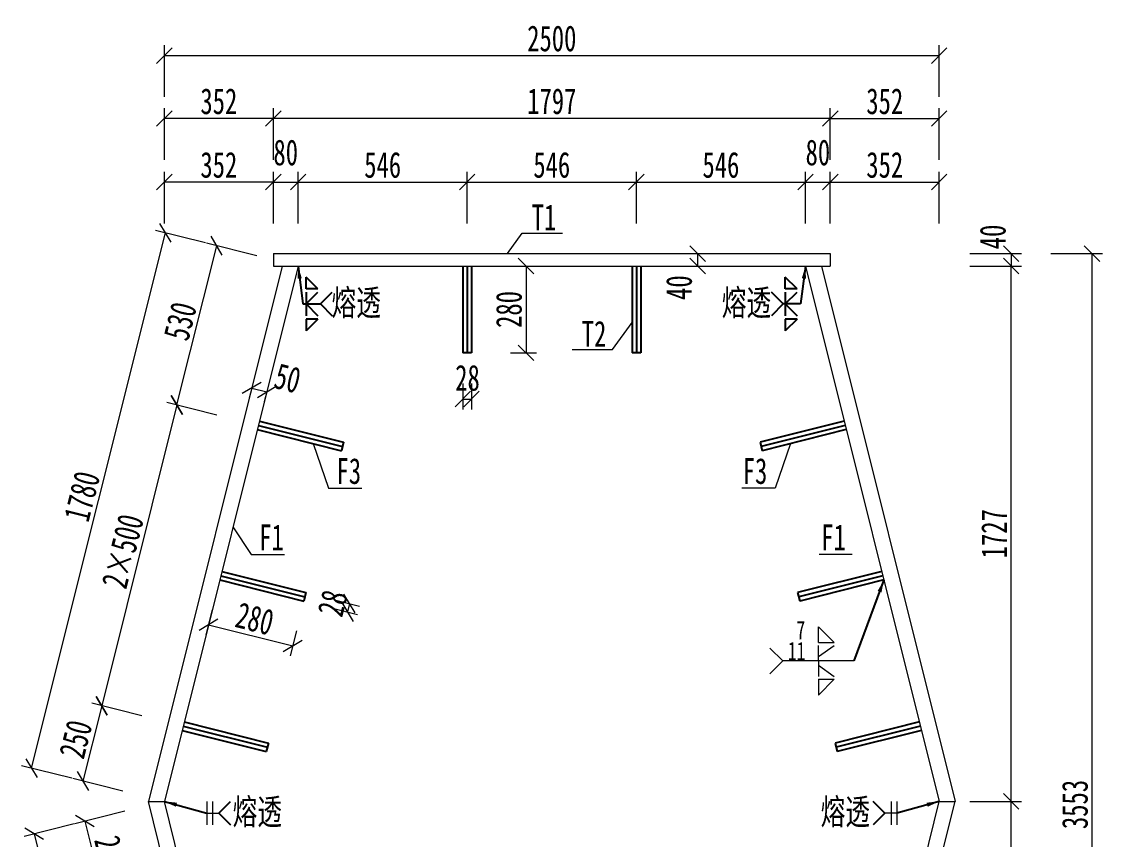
# Model space of a CAD drawing. Header units: millimetres. Extents: x -450182 to -147179, y 306993 to 695793.
# Drawn here: x -421646 to -418160, y 361360 to 363997 of the extents above; entities that cross this region are included whole.
import ezdxf

# ---------------------------------------------------------------- set-up
doc = ezdxf.new("R2010")
doc.units = ezdxf.units.MM
doc.header["$PDMODE"] = 34
doc.linetypes.add('CENTER2', pattern=[28.575, 19.05, -3.175, 3.175, -3.175])
doc.layers.get('Defpoints').update_dxf_attribs({"color": 8})
for name, color, linetype, lineweight in [('标注', 4, 'Continuous', 13), ('横隔板', 6, 'CENTER2', 18), ('细实线', 4, 'Continuous', 15), ('钢板粗线', 1, 'Continuous', 25)]:
    doc.layers.add(name, color=color, linetype=linetype, lineweight=lineweight)
doc.layers.add('焊缝', color=7, linetype='Continuous')
doc.styles.add('111', font='仿宋_GB2312.ttf', dxfattribs={"width": 0.7})
doc.styles.get("Standard").update_dxf_attribs({"font": '仿宋_GB2312.ttf'})
doc.dimstyles.new('200', dxfattribs={"dimscale": 0, "dimtxt": 2.5, "dimasz": 1.5, "dimexe": 1, "dimexo": 1, "dimgap": 0.4, "dimtad": 1, "dimdec": 0, "dimdsep": 46, "dimtxsty": '111', "dimblk": 'OBLIQUE', "dimcen": 0, "dimclrd": 256, "dimclre": 256, "dimclrt": 256, "dimadec": 1, "dimazin": 2, "dimtfac": 1, "dimtdec": 0, "dimtmove": 2, "dimatfit": 3, "dimfxl": 4, "dimfxlon": 1, "dimtolj": 1, "dimlwd": -1, "dimlwe": -1, "dimarcsym": 0})
doc.dimstyles.new('MSteel_1.0_1.0', dxfattribs={"dimtxt": 3, "dimasz": 1.2, "dimexe": 1, "dimexo": 1, "dimgap": 1, "dimtad": 3, "dimtoh": 1, "dimdec": 0, "dimzin": 0, "dimdsep": 46, "dimtxsty": 'Standard', "dimblk": 'ARCHTICK', "dimcen": 0.09, "dimclrd": 3, "dimclre": 3, "dimadec": 0, "dimazin": 0, "dimtfac": 1, "dimtdec": 4, "dimtofl": 0, "dimtmove": 0, "dimatfit": 3, "dimfxl": 1, "dimtolj": 1, "dimtzin": 0, "dimarcsym": 0})

# ---------------------------------------------------------------- blocks, each defined once
blk = doc.blocks.new('_Oblique')
at = {"color": 0, "linetype": 'ByBlock', "lineweight": -2}
blk.add_line((-0.5, -0.5), (0.5, 0.5), dxfattribs=at)
blk = doc.blocks.new('*D671')
at = {"layer": 'Defpoints', "color": 0, "transparency": 16777216}
for p in [(-419466.2, 363249.1), (-419466.2, 363209.1), (-419465.4, 363209.1)]:
    blk.add_point(p, dxfattribs=at)
at = {"layer": '细实线', "transparency": 16777216}
for p, q in [((-419465.4, 363249.1), (-419432.1, 363249.1)), ((-419465.4, 363249.1), (-419465.4, 363209.1)), ((-419465.4, 363209.1), (-419432.1, 363209.1))]:
    blk.add_line(p, q, dxfattribs=at)
at = {"layer": '细实线', "transparency": 16777216, "xscale": 50, "yscale": 50, "zscale": 50}
for p, rotation in [((-419465.4, 363249.1), 90), ((-419465.4, 363209.1), 270)]:
    blk.add_blockref('_Oblique', p, dxfattribs=dict(at, rotation=rotation))
at = {"layer": '细实线', "transparency": 16777216, "insert": (-419525.1, 363139.6), "char_height": 83.33, "attachment_point": 5, "rotation": 90, "style": '111'}
blk.add_mtext('\\A1;40', dxfattribs=at)
blk = doc.blocks.new('*D923')
at = {"layer": 'Defpoints', "color": 0, "transparency": 16777216}
for p in [(-421185.9, 363480), (-420834.3, 363209.1), (-421185.9, 361482.6)]:
    blk.add_point(p, dxfattribs=at)
at = {"layer": '细实线', "transparency": 16777216}
for p, q in [((-421185.9, 363346.6), (-421185.9, 363513.3)), ((-420834.3, 363346.6), (-420834.3, 363513.3)), ((-420834.3, 363480), (-421185.9, 363480))]:
    blk.add_line(p, q, dxfattribs=at)
at = {"layer": '细实线', "transparency": 16777216, "xscale": 50.00000000000004, "yscale": 50.00000000000004, "zscale": 50.00000000000004, "rotation": 180}
blk.add_blockref('_Oblique', (-421185.9, 363480), dxfattribs=at)
at = {"layer": '细实线', "transparency": 16777216, "xscale": 50.00000000000004, "yscale": 50.00000000000004, "zscale": 50.00000000000004}
blk.add_blockref('_Oblique', (-420834.3, 363480), dxfattribs=at)
at = {"layer": '细实线', "transparency": 16777216, "insert": (-421010.1, 363535), "char_height": 83.33, "attachment_point": 5, "style": '111'}
blk.add_mtext('\\A1;352', dxfattribs=at)
blk = doc.blocks.new('*D673')
at = {"layer": 'Defpoints', "color": 0, "transparency": 16777216}
for p in [(-420754.3, 363480), (-420834.3, 363209.1), (-420754.3, 363209.1)]:
    blk.add_point(p, dxfattribs=at)
at = {"layer": '细实线', "transparency": 16777216}
for p, q in [((-420834.3, 363346.6), (-420834.3, 363513.3)), ((-420754.3, 363346.6), (-420754.3, 363513.3)), ((-420834.3, 363480), (-420754.3, 363480))]:
    blk.add_line(p, q, dxfattribs=at)
at = {"layer": '细实线', "transparency": 16777216, "xscale": 50.00000000000004, "yscale": 50.00000000000004, "zscale": 50.00000000000004, "rotation": 180}
blk.add_blockref('_Oblique', (-420834.3, 363480), dxfattribs=at)
at = {"layer": '细实线', "transparency": 16777216, "xscale": 50.00000000000004, "yscale": 50.00000000000004, "zscale": 50.00000000000004}
blk.add_blockref('_Oblique', (-420754.3, 363480), dxfattribs=at)
at = {"layer": '细实线', "transparency": 16777216, "insert": (-420794.3, 363575), "char_height": 83.33, "attachment_point": 5, "style": '111'}
blk.add_mtext('\\A1;80', dxfattribs=at)
blk = doc.blocks.new('*D674')
at = {"layer": 'Defpoints', "color": 0, "transparency": 16777216}
for p in [(-420208.7, 363480), (-420754.3, 363209.1), (-420208.7, 363209.1)]:
    blk.add_point(p, dxfattribs=at)
at = {"layer": '细实线', "transparency": 16777216}
for p, q in [((-420754.3, 363346.6), (-420754.3, 363513.3)), ((-420208.7, 363346.6), (-420208.7, 363513.3)), ((-420754.3, 363480), (-420208.7, 363480))]:
    blk.add_line(p, q, dxfattribs=at)
at = {"layer": '细实线', "transparency": 16777216, "xscale": 50.00000000000004, "yscale": 50.00000000000004, "zscale": 50.00000000000004, "rotation": 180}
blk.add_blockref('_Oblique', (-420754.3, 363480), dxfattribs=at)
at = {"layer": '细实线', "transparency": 16777216, "xscale": 50.00000000000004, "yscale": 50.00000000000004, "zscale": 50.00000000000004}
blk.add_blockref('_Oblique', (-420208.7, 363480), dxfattribs=at)
at = {"layer": '细实线', "transparency": 16777216, "insert": (-420481.5, 363535), "char_height": 83.33, "attachment_point": 5, "style": '111'}
blk.add_mtext('\\A1;546', dxfattribs=at)
blk = doc.blocks.new('*D675')
at = {"layer": 'Defpoints', "color": 0, "transparency": 16777216}
for p in [(-419117.5, 363480), (-419663.1, 363209.1), (-419117.5, 363209.1)]:
    blk.add_point(p, dxfattribs=at)
at = {"layer": '细实线', "transparency": 16777216}
for p, q in [((-419663.1, 363346.6), (-419663.1, 363513.3)), ((-419117.5, 363346.6), (-419117.5, 363513.3)), ((-419663.1, 363480), (-419117.5, 363480))]:
    blk.add_line(p, q, dxfattribs=at)
at = {"layer": '细实线', "transparency": 16777216, "xscale": 50.00000000000004, "yscale": 50.00000000000004, "zscale": 50.00000000000004, "rotation": 180}
blk.add_blockref('_Oblique', (-419663.1, 363480), dxfattribs=at)
at = {"layer": '细实线', "transparency": 16777216, "xscale": 50.00000000000004, "yscale": 50.00000000000004, "zscale": 50.00000000000004}
blk.add_blockref('_Oblique', (-419117.5, 363480), dxfattribs=at)
at = {"layer": '细实线', "transparency": 16777216, "insert": (-419390.3, 363535), "char_height": 83.33, "attachment_point": 5, "style": '111'}
blk.add_mtext('\\A1;546', dxfattribs=at)
blk = doc.blocks.new('*D924')
at = {"layer": 'Defpoints', "color": 0, "transparency": 16777216}
for p in [(-419037.5, 363480), (-419117.5, 363209.1), (-419037.5, 363209.1)]:
    blk.add_point(p, dxfattribs=at)
at = {"layer": '细实线', "transparency": 16777216}
for p, q in [((-419117.5, 363346.6), (-419117.5, 363513.3)), ((-419037.5, 363346.6), (-419037.5, 363513.3)), ((-419117.5, 363480), (-419037.5, 363480))]:
    blk.add_line(p, q, dxfattribs=at)
at = {"layer": '细实线', "transparency": 16777216, "xscale": 50.00000000000004, "yscale": 50.00000000000004, "zscale": 50.00000000000004, "rotation": 180}
blk.add_blockref('_Oblique', (-419117.5, 363480), dxfattribs=at)
at = {"layer": '细实线', "transparency": 16777216, "xscale": 50.00000000000004, "yscale": 50.00000000000004, "zscale": 50.00000000000004}
blk.add_blockref('_Oblique', (-419037.5, 363480), dxfattribs=at)
at = {"layer": '细实线', "transparency": 16777216, "insert": (-419077.5, 363575), "char_height": 83.33, "attachment_point": 5, "style": '111'}
blk.add_mtext('\\A1;80', dxfattribs=at)
blk = doc.blocks.new('*D925')
at = {"layer": 'Defpoints', "color": 0, "transparency": 16777216}
for p in [(-420834.3, 363685.2), (-420834.3, 363249.1), (-419037.5, 363249.1)]:
    blk.add_point(p, dxfattribs=at)
at = {"layer": '细实线', "transparency": 16777216}
for p, q in [((-420834.3, 363551.9), (-420834.3, 363718.6)), ((-419037.5, 363551.9), (-419037.5, 363718.6)), ((-419037.5, 363685.2), (-420834.3, 363685.2))]:
    blk.add_line(p, q, dxfattribs=at)
at = {"layer": '细实线', "transparency": 16777216, "xscale": 50.00000000000004, "yscale": 50.00000000000004, "zscale": 50.00000000000004, "rotation": 180}
blk.add_blockref('_Oblique', (-420834.3, 363685.2), dxfattribs=at)
at = {"layer": '细实线', "transparency": 16777216, "xscale": 50.00000000000004, "yscale": 50.00000000000004, "zscale": 50.00000000000004}
blk.add_blockref('_Oblique', (-419037.5, 363685.2), dxfattribs=at)
at = {"layer": '细实线', "transparency": 16777216, "insert": (-419935.9, 363740.2), "char_height": 83.33, "attachment_point": 5, "style": '111'}
blk.add_mtext('\\A1;1797', dxfattribs=at)
blk = doc.blocks.new('*D676')
at = {"layer": 'Defpoints', "color": 0, "transparency": 16777216}
for p in [(-421185.9, 363685.2), (-420834.3, 363414.3), (-421185.9, 361687.8)]:
    blk.add_point(p, dxfattribs=at)
at = {"layer": '细实线', "transparency": 16777216}
for p, q in [((-421185.9, 363551.9), (-421185.9, 363718.6)), ((-420834.3, 363551.9), (-420834.3, 363718.6)), ((-420834.3, 363685.2), (-421185.9, 363685.2))]:
    blk.add_line(p, q, dxfattribs=at)
at = {"layer": '细实线', "transparency": 16777216, "xscale": 50.00000000000004, "yscale": 50.00000000000004, "zscale": 50.00000000000004, "rotation": 180}
blk.add_blockref('_Oblique', (-421185.9, 363685.2), dxfattribs=at)
at = {"layer": '细实线', "transparency": 16777216, "xscale": 50.00000000000004, "yscale": 50.00000000000004, "zscale": 50.00000000000004}
blk.add_blockref('_Oblique', (-420834.3, 363685.2), dxfattribs=at)
at = {"layer": '细实线', "transparency": 16777216, "insert": (-421010.1, 363740.2), "char_height": 83.33, "attachment_point": 5, "style": '111'}
blk.add_mtext('\\A1;352', dxfattribs=at)
blk = doc.blocks.new('*D677')
at = {"layer": 'Defpoints', "color": 0, "transparency": 16777216}
for p in [(-418685.9, 363685.2), (-419037.5, 363414.3), (-418685.9, 361687.8)]:
    blk.add_point(p, dxfattribs=at)
at = {"layer": '细实线', "transparency": 16777216}
for p, q in [((-419037.5, 363551.9), (-419037.5, 363718.6)), ((-418685.9, 363551.9), (-418685.9, 363718.6)), ((-419037.5, 363685.2), (-418685.9, 363685.2))]:
    blk.add_line(p, q, dxfattribs=at)
at = {"layer": '细实线', "transparency": 16777216, "xscale": 50.00000000000004, "yscale": 50.00000000000004, "zscale": 50.00000000000004, "rotation": 180}
blk.add_blockref('_Oblique', (-419037.5, 363685.2), dxfattribs=at)
at = {"layer": '细实线', "transparency": 16777216, "xscale": 50.00000000000004, "yscale": 50.00000000000004, "zscale": 50.00000000000004}
blk.add_blockref('_Oblique', (-418685.9, 363685.2), dxfattribs=at)
at = {"layer": '细实线', "transparency": 16777216, "insert": (-418861.7, 363740.2), "char_height": 83.33, "attachment_point": 5, "style": '111'}
blk.add_mtext('\\A1;352', dxfattribs=at)
blk = doc.blocks.new('*D678')
at = {"layer": 'Defpoints', "color": 0, "transparency": 16777216}
for p in [(-418685.9, 361482.6), (-418454, 361482.6), (-419117.5, 359756.1)]:
    blk.add_point(p, dxfattribs=at)
at = {"layer": '细实线', "transparency": 16777216}
for p, q in [((-418587.3, 361482.6), (-418420.6, 361482.6)), ((-418454, 359756.1), (-418454, 361482.6)), ((-418587.3, 359756.1), (-418420.6, 359756.1))]:
    blk.add_line(p, q, dxfattribs=at)
at = {"layer": '细实线', "transparency": 16777216, "xscale": 50.00000000000004, "yscale": 50.00000000000004, "zscale": 50.00000000000004}
for p, rotation in [((-418454, 361482.6), 90), ((-418454, 359756.1), 270)]:
    blk.add_blockref('_Oblique', p, dxfattribs=dict(at, rotation=rotation))
at = {"layer": '细实线', "transparency": 16777216, "insert": (-418509, 360619.3), "char_height": 83.33, "attachment_point": 5, "rotation": 90, "style": '111'}
blk.add_mtext('\\A1;1727', dxfattribs=at)
blk = doc.blocks.new('*D679')
at = {"layer": 'Defpoints', "color": 0, "transparency": 16777216}
for p in [(-419117.5, 363209.1), (-418454, 363209.1), (-418685.9, 361482.6)]:
    blk.add_point(p, dxfattribs=at)
at = {"layer": '细实线', "transparency": 16777216}
for p, q in [((-418587.3, 363209.1), (-418420.6, 363209.1)), ((-418454, 361482.6), (-418454, 363209.1)), ((-418587.3, 361482.6), (-418420.6, 361482.6))]:
    blk.add_line(p, q, dxfattribs=at)
at = {"layer": '细实线', "transparency": 16777216, "xscale": 50.00000000000004, "yscale": 50.00000000000004, "zscale": 50.00000000000004}
for p, rotation in [((-418454, 363209.1), 90), ((-418454, 361482.6), 270)]:
    blk.add_blockref('_Oblique', p, dxfattribs=dict(at, rotation=rotation))
at = {"layer": '细实线', "transparency": 16777216, "insert": (-418509, 362345.8), "char_height": 83.33, "attachment_point": 5, "rotation": 90, "style": '111'}
blk.add_mtext('\\A1;1727', dxfattribs=at)
blk = doc.blocks.new('*D680')
at = {"layer": 'Defpoints', "color": 0, "transparency": 16777216}
for p in [(-419037.5, 363249.1), (-419037.5, 363209.1), (-418454, 363209.1)]:
    blk.add_point(p, dxfattribs=at)
at = {"layer": '细实线', "transparency": 16777216}
for p, q in [((-418587.3, 363249.1), (-418420.6, 363249.1)), ((-418454, 363249.1), (-418454, 363209.1)), ((-418587.3, 363209.1), (-418420.6, 363209.1))]:
    blk.add_line(p, q, dxfattribs=at)
at = {"layer": '细实线', "transparency": 16777216, "xscale": 50.00000000000004, "yscale": 50.00000000000004, "zscale": 50.00000000000004}
for p, rotation in [((-418454, 363249.1), 90), ((-418454, 363209.1), 270)]:
    blk.add_blockref('_Oblique', p, dxfattribs=dict(at, rotation=rotation))
at = {"layer": '细实线', "transparency": 16777216, "insert": (-418512.9, 363303), "char_height": 83.33, "attachment_point": 5, "rotation": 90, "style": '111'}
blk.add_mtext('\\A1;40', dxfattribs=at)
blk = doc.blocks.new('*D932')
at = {"layer": 'Defpoints', "color": 0, "transparency": 16777216}
for p in [(-419253.4, 363249.1), (-418192.9, 363249.1), (-419162.8, 359696.1)]:
    blk.add_point(p, dxfattribs=at)
at = {"layer": '细实线', "transparency": 16777216}
for p, q in [((-418326.2, 363249.1), (-418159.6, 363249.1)), ((-418192.9, 359696.1), (-418192.9, 363249.1)), ((-418326.2, 359696.1), (-418159.6, 359696.1))]:
    blk.add_line(p, q, dxfattribs=at)
at = {"layer": '细实线', "transparency": 16777216, "xscale": 50.00000000000004, "yscale": 50.00000000000004, "zscale": 50.00000000000004}
for p, rotation in [((-418192.9, 363249.1), 90), ((-418192.9, 359696.1), 270)]:
    blk.add_blockref('_Oblique', p, dxfattribs=dict(at, rotation=rotation))
at = {"layer": '细实线', "transparency": 16777216, "insert": (-418247.9, 361472.6), "char_height": 83.33, "attachment_point": 5, "rotation": 90, "style": '111'}
blk.add_mtext('\\A1;3553', dxfattribs=at)
blk = doc.blocks.new('*D727')
at = {"layer": 'Defpoints', "color": 0, "transparency": 16777216}
for p in [(-418685.9, 363480), (-419037.5, 363209.1), (-418685.9, 361482.6)]:
    blk.add_point(p, dxfattribs=at)
at = {"layer": '细实线', "transparency": 16777216}
for p, q in [((-419037.5, 363346.6), (-419037.5, 363513.3)), ((-418685.9, 363346.6), (-418685.9, 363513.3)), ((-419037.5, 363480), (-418685.9, 363480))]:
    blk.add_line(p, q, dxfattribs=at)
at = {"layer": '细实线', "transparency": 16777216, "xscale": 50.00000000000004, "yscale": 50.00000000000004, "zscale": 50.00000000000004, "rotation": 180}
blk.add_blockref('_Oblique', (-419037.5, 363480), dxfattribs=at)
at = {"layer": '细实线', "transparency": 16777216, "xscale": 50.00000000000004, "yscale": 50.00000000000004, "zscale": 50.00000000000004}
blk.add_blockref('_Oblique', (-418685.9, 363480), dxfattribs=at)
at = {"layer": '细实线', "transparency": 16777216, "insert": (-418861.7, 363535), "char_height": 83.33, "attachment_point": 5, "style": '111'}
blk.add_mtext('\\A1;352', dxfattribs=at)
blk = doc.blocks.new('*D735')
at = {"layer": 'Defpoints', "color": 0, "transparency": 16777216}
for p in [(-420194.7, 363209.1), (-420194.7, 362929.1), (-420019, 362929.1)]:
    blk.add_point(p, dxfattribs=at)
at = {"layer": '细实线', "transparency": 16777216}
for p, q in [((-420069, 363209.1), (-419985.6, 363209.1)), ((-420019, 363209.1), (-420019, 362929.1)), ((-420069, 362929.1), (-419985.6, 362929.1))]:
    blk.add_line(p, q, dxfattribs=at)
at = {"layer": '细实线', "transparency": 16777216, "xscale": 50, "yscale": 50, "zscale": 50}
for p, rotation in [((-420019, 363209.1), 90), ((-420019, 362929.1), 270)]:
    blk.add_blockref('_Oblique', p, dxfattribs=dict(at, rotation=rotation))
at = {"layer": '细实线', "transparency": 16777216, "insert": (-420074, 363069.1), "char_height": 83.33, "attachment_point": 5, "rotation": 90, "style": '111'}
blk.add_mtext('\\A1;280', dxfattribs=at)
blk = doc.blocks.new('*D736')
at = {"layer": 'Defpoints', "color": 0, "transparency": 16777216}
for p in [(-420222.7, 362929.1), (-420194.7, 362929.1), (-420194.7, 362780.3)]:
    blk.add_point(p, dxfattribs=at)
at = {"layer": '细实线', "transparency": 16777216}
for p, q in [((-420222.7, 362830.3), (-420222.7, 362746.9)), ((-420194.7, 362830.3), (-420194.7, 362746.9)), ((-420222.7, 362780.3), (-420194.7, 362780.3))]:
    blk.add_line(p, q, dxfattribs=at)
at = {"layer": '细实线', "transparency": 16777216, "xscale": 50, "yscale": 50, "zscale": 50, "rotation": 180}
blk.add_blockref('_Oblique', (-420222.7, 362780.3), dxfattribs=at)
at = {"layer": '细实线', "transparency": 16777216, "xscale": 50, "yscale": 50, "zscale": 50}
blk.add_blockref('_Oblique', (-420194.7, 362780.3), dxfattribs=at)
at = {"layer": '细实线', "transparency": 16777216, "insert": (-420207.9, 362848.2), "char_height": 83.33, "attachment_point": 5, "style": '111'}
blk.add_mtext('\\A1;28', dxfattribs=at)
blk = doc.blocks.new('28-280加劲 无过焊孔')
at = {"layer": 'Defpoints'}
blk.add_line((0, 0), (0, -280), dxfattribs=at)
at = {"layer": '钢板粗线'}
for p, q in [((-14, 0), (-14, -280)), ((14, 0), (14, -280)), ((14, -280), (-14, -280))]:
    blk.add_line(p, q, dxfattribs=at)
blk = doc.blocks.new('*D753')
at = {"layer": 'Defpoints', "color": 0, "transparency": 16777216}
for p in [(-420899.4, 362834.6), (-420850.9, 362822.5), (-420855.6, 362803.7)]:
    blk.add_point(p, dxfattribs=at)
at = {"layer": '细实线', "transparency": 16777216}
for p, q in [((-420904.1, 362815.8), (-420912.2, 362783.5)), ((-420904.1, 362815.8), (-420855.6, 362803.7)), ((-420855.6, 362803.7), (-420863.7, 362771.3))]:
    blk.add_line(p, q, dxfattribs=at)
at = {"layer": '细实线', "transparency": 16777216, "xscale": 50, "yscale": 50, "zscale": 50}
for p, rotation in [((-420904.1, 362815.8), 165.9637565320897), ((-420855.6, 362803.7), 345.9637565320897)]:
    blk.add_blockref('_Oblique', p, dxfattribs=dict(at, rotation=rotation))
at = {"layer": '细实线', "transparency": 16777216, "insert": (-420788.1, 362847.3), "char_height": 83.33, "attachment_point": 5, "rotation": 345.9638, "style": '111'}
blk.add_mtext('\\A1;50', dxfattribs=at)
blk = doc.blocks.new('*D755')
at = {"layer": 'Defpoints', "color": 0, "transparency": 16777216}
for p in [(-421007.4, 362196.6), (-420735.8, 362128.7), (-420771.9, 361984.3)]:
    blk.add_point(p, dxfattribs=at)
at = {"layer": '细实线', "transparency": 16777216}
for p, q in [((-421031.4, 362100.7), (-421051.6, 362019.8)), ((-421043.5, 362052.2), (-420771.9, 361984.3)), ((-420759.7, 362032.8), (-420780, 361951.9))]:
    blk.add_line(p, q, dxfattribs=at)
at = {"layer": '细实线', "transparency": 16777216, "xscale": 50, "yscale": 50, "zscale": 50}
for p, rotation in [((-421043.5, 362052.2), 165.9637565322815), ((-420771.9, 361984.3), 345.9637565322815)]:
    blk.add_blockref('_Oblique', p, dxfattribs=dict(at, rotation=rotation))
at = {"layer": '细实线', "transparency": 16777216, "insert": (-420894.3, 362071.6), "char_height": 83.33, "attachment_point": 5, "rotation": 345.9638, "style": '111'}
blk.add_mtext('\\A1;280', dxfattribs=at)
blk = doc.blocks.new('*D756')
at = {"layer": 'Defpoints', "color": 0, "transparency": 16777216}
for p in [(-420729, 362155.8), (-420735.8, 362128.7), (-420595.1, 362093.5)]:
    blk.add_point(p, dxfattribs=at)
at = {"layer": '细实线', "transparency": 16777216}
for p, q in [((-420636.9, 362132.8), (-420556, 362112.6)), ((-420588.3, 362120.7), (-420595.1, 362093.5)), ((-420643.6, 362105.7), (-420562.8, 362085.4))]:
    blk.add_line(p, q, dxfattribs=at)
at = {"layer": '细实线', "transparency": 16777216, "xscale": 50, "yscale": 50, "zscale": 50}
for p, rotation in [((-420588.3, 362120.7), 75.96375653210245), ((-420595.1, 362093.5), 255.9637565321024)]:
    blk.add_blockref('_Oblique', p, dxfattribs=dict(at, rotation=rotation))
at = {"layer": '细实线', "transparency": 16777216, "insert": (-420642.9, 362121.6), "char_height": 83.33, "attachment_point": 5, "rotation": 75.9638, "style": '111'}
blk.add_mtext('\\A1;28', dxfattribs=at)
blk = doc.blocks.new('*D801')
at = {"layer": 'Defpoints', "color": 0, "transparency": 16777216}
for p in [(-420882.7, 362695.2), (-421388.1, 361790.8), (-421125.3, 361725.1)]:
    blk.add_point(p, dxfattribs=at)
at = {"layer": '标注', "transparency": 16777216}
for p, q in [((-421145.6, 362761), (-421388.1, 361790.8)), ((-421016.2, 362728.6), (-421177.9, 362769)), ((-421258.8, 361758.5), (-421420.4, 361798.9))]:
    blk.add_line(p, q, dxfattribs=at)
at = {"layer": '标注', "transparency": 16777216, "xscale": 50, "yscale": 50, "zscale": 50}
for p, rotation in [((-421145.6, 362761), 75.96375653227655), ((-421388.1, 361790.8), 255.9637565322766)]:
    blk.add_blockref('_Oblique', p, dxfattribs=dict(at, rotation=rotation))
at = {"layer": '标注', "transparency": 16777216, "insert": (-421320.2, 362289.2), "char_height": 83.33, "attachment_point": 5, "rotation": 75.9638, "style": '111'}
blk.add_mtext('\\A1;2×500', dxfattribs=at)
blk = doc.blocks.new('*D802')
at = {"layer": 'Defpoints', "color": 0, "transparency": 16777216}
for p in [(-421125.3, 361725.1), (-421448.7, 361548.3), (-421185.9, 361482.6)]:
    blk.add_point(p, dxfattribs=at)
at = {"layer": '标注', "transparency": 16777216}
for p, q in [((-421258.8, 361758.5), (-421420.4, 361798.9)), ((-421388.1, 361790.8), (-421448.7, 361548.3)), ((-421319.4, 361515.9), (-421481.1, 361556.4))]:
    blk.add_line(p, q, dxfattribs=at)
at = {"layer": '标注', "transparency": 16777216, "xscale": 50, "yscale": 50, "zscale": 50}
for p, rotation in [((-421388.1, 361790.8), 75.96375653126464), ((-421448.7, 361548.3), 255.9637565312646)]:
    blk.add_blockref('_Oblique', p, dxfattribs=dict(at, rotation=rotation))
at = {"layer": '标注', "transparency": 16777216, "insert": (-421471.8, 361682.9), "char_height": 83.33, "attachment_point": 5, "rotation": 75.9638, "style": '111'}
blk.add_mtext('\\A1;250', dxfattribs=at)
blk = doc.blocks.new('*D803')
at = {"layer": 'Defpoints', "color": 0, "transparency": 16777216}
for p in [(-421185.9, 361482.6), (-421125.3, 361240), (-421381.7, 361175.9)]:
    blk.add_point(p, dxfattribs=at)
at = {"layer": '标注', "transparency": 16777216}
for p, q in [((-421313, 361450.8), (-421474.7, 361410.4)), ((-421442.4, 361418.5), (-421381.7, 361175.9)), ((-421252.4, 361208.3), (-421414.1, 361167.8))]:
    blk.add_line(p, q, dxfattribs=at)
at = {"layer": '标注', "transparency": 16777216, "xscale": 50, "yscale": 50, "zscale": 50}
for p, rotation in [((-421442.4, 361418.5), 104.0362434683212), ((-421381.7, 361175.9), 284.0362434683212)]:
    blk.add_blockref('_Oblique', p, dxfattribs=dict(at, rotation=rotation))
at = {"layer": '标注', "transparency": 16777216, "insert": (-421358.7, 361310.5), "char_height": 83.33, "attachment_point": 5, "rotation": 284.0362, "style": '111'}
blk.add_mtext('\\A1;250', dxfattribs=at)
blk = doc.blocks.new('*D1018')
at = {"layer": 'Defpoints', "color": 0, "transparency": 16777216}
for p in [(-421182.5, 363316.1), (-420754.3, 363209.1), (-421185.9, 361482.6)]:
    blk.add_point(p, dxfattribs=at)
at = {"layer": '标注', "transparency": 16777216}
for p, q in [((-421614.1, 361589.6), (-421182.5, 363316.1)), ((-421053.1, 363283.8), (-421214.8, 363324.2)), ((-421484.7, 361557.3), (-421646.4, 361597.7))]:
    blk.add_line(p, q, dxfattribs=at)
at = {"layer": '标注', "transparency": 16777216, "xscale": 49.99999999999987, "yscale": 49.99999999999987, "zscale": 49.99999999999987}
for p, rotation in [((-421182.5, 363316.1), 75.96375653207534), ((-421614.1, 361589.6), 255.9637565320753)]:
    blk.add_blockref('_Oblique', p, dxfattribs=dict(at, rotation=rotation))
at = {"layer": '标注', "transparency": 16777216, "insert": (-421451.6, 362466.2), "char_height": 83.33, "attachment_point": 5, "rotation": 75.9638, "style": '111'}
blk.add_mtext('\\A1;1780', dxfattribs=at)
blk = doc.blocks.new('*D1019')
at = {"layer": 'Defpoints', "color": 0, "transparency": 16777216}
for p in [(-421185.9, 361482.6), (-420754.3, 359756.1), (-421174.4, 359651)]:
    blk.add_point(p, dxfattribs=at)
at = {"layer": '标注', "transparency": 16777216}
for p, q in [((-421476.7, 361409.9), (-421638.4, 361369.4)), ((-421606.1, 361377.5), (-421174.4, 359651)), ((-421045.1, 359683.4), (-421206.8, 359642.9))]:
    blk.add_line(p, q, dxfattribs=at)
at = {"layer": '标注', "transparency": 16777216, "xscale": 49.99999999999987, "yscale": 49.99999999999987, "zscale": 49.99999999999987}
for p, rotation in [((-421606.1, 361377.5), 104.0362434679265), ((-421174.4, 359651), 284.0362434679265)]:
    blk.add_blockref('_Oblique', p, dxfattribs=dict(at, rotation=rotation))
at = {"layer": '标注', "transparency": 16777216, "insert": (-421336.9, 360527.6), "char_height": 83.33, "attachment_point": 5, "rotation": 284.0362, "style": '111'}
blk.add_mtext('\\A1;1780', dxfattribs=at)
blk = doc.blocks.new('*D1020')
at = {"layer": 'Defpoints', "color": 0, "transparency": 16777216}
for p in [(-421017.1, 363274.8), (-420754.3, 363209.1), (-420882.7, 362695.2)]:
    blk.add_point(p, dxfattribs=at)
at = {"layer": '标注', "transparency": 16777216}
for p, q in [((-421145.6, 362761), (-421017.1, 363274.8)), ((-420887.8, 363242.4), (-421049.5, 363282.9)), ((-421016.2, 362728.6), (-421177.9, 362769))]:
    blk.add_line(p, q, dxfattribs=at)
at = {"layer": '标注', "transparency": 16777216, "xscale": 49.99999999999987, "yscale": 49.99999999999987, "zscale": 49.99999999999987}
for p, rotation in [((-421017.1, 363274.8), 75.96375653220333), ((-421145.6, 362761), 255.9637565322033)]:
    blk.add_blockref('_Oblique', p, dxfattribs=dict(at, rotation=rotation))
at = {"layer": '标注', "transparency": 16777216, "insert": (-421134.7, 363031.2), "char_height": 83.33, "attachment_point": 5, "rotation": 75.9638, "style": '111'}
blk.add_mtext('\\A1;530', dxfattribs=at)
blk = doc.blocks.new('*D823')
at = {"layer": 'Defpoints', "color": 0, "transparency": 16777216}
for p in [(-418685.9, 363887.8), (-421185.9, 361482.6), (-418685.9, 361482.6)]:
    blk.add_point(p, dxfattribs=at)
at = {"layer": '标注', "transparency": 16777216}
for p, q in [((-421185.9, 363754.4), (-421185.9, 363921.1)), ((-421185.9, 363887.8), (-418685.9, 363887.8)), ((-418685.9, 363754.4), (-418685.9, 363921.1))]:
    blk.add_line(p, q, dxfattribs=at)
at = {"layer": '标注', "transparency": 16777216, "xscale": 49.99999999999987, "yscale": 49.99999999999987, "zscale": 49.99999999999987, "rotation": 180}
blk.add_blockref('_Oblique', (-421185.9, 363887.8), dxfattribs=at)
at = {"layer": '标注', "transparency": 16777216, "xscale": 49.99999999999987, "yscale": 49.99999999999987, "zscale": 49.99999999999987}
blk.add_blockref('_Oblique', (-418685.9, 363887.8), dxfattribs=at)
at = {"layer": '标注', "transparency": 16777216, "insert": (-419935.9, 363942.8), "char_height": 83.33, "attachment_point": 5, "style": '111'}
blk.add_mtext('\\A1;2500', dxfattribs=at)
blk = doc.blocks.new('_ArchTick')
at = {"color": 0, "linetype": 'ByBlock', "const_width": 0.15}
blk.add_lwpolyline([(-0.5, -0.5), (0.5, 0.5)], dxfattribs=at)
blk = doc.blocks.new('*D889')
at = {"layer": 'Defpoints', "color": 0, "transparency": 16777216}
for p in [(-419663.1, 363480), (-420208.7, 363209.1), (-419663.1, 363209.1)]:
    blk.add_point(p, dxfattribs=at)
at = {"layer": '细实线', "transparency": 16777216}
for p, q in [((-420208.7, 363346.6), (-420208.7, 363513.3)), ((-419663.1, 363346.6), (-419663.1, 363513.3)), ((-420208.7, 363480), (-419663.1, 363480))]:
    blk.add_line(p, q, dxfattribs=at)
at = {"layer": '细实线', "transparency": 16777216, "xscale": 50.00000000000004, "yscale": 50.00000000000004, "zscale": 50.00000000000004, "rotation": 180}
blk.add_blockref('_Oblique', (-420208.7, 363480), dxfattribs=at)
at = {"layer": '细实线', "transparency": 16777216, "xscale": 50.00000000000004, "yscale": 50.00000000000004, "zscale": 50.00000000000004}
blk.add_blockref('_Oblique', (-419663.1, 363480), dxfattribs=at)
at = {"layer": '细实线', "transparency": 16777216, "insert": (-419935.9, 363535), "char_height": 83.33, "attachment_point": 5, "style": '111'}
blk.add_mtext('\\A1;546', dxfattribs=at)

msp = doc.modelspace()

# ---------------------------------------------------------------- linework, layer by layer
at = {"layer": '标注'}
for p, q in [((-421049, 361482.6), (-421049, 361407)), ((-421030.3, 361482.6), (-421030.3, 361407)), ((-418841.5, 361482.6), (-418841.5, 361407)), ((-418822.9, 361482.6), (-418822.9, 361407)), ((-421049, 361444.8), (-421010.5, 361444.8)), ((-418822.9, 361444.8), (-418861.3, 361444.8))]:
    msp.add_line(p, q, dxfattribs=at)
at = {"layer": '横隔板', "color": 2, "ltscale": 550}
for p, q in [((-420834.3, 363249.1), (-419037.5, 363249.1)), ((-420834.3, 363249.1), (-420834.3, 363209.1)), ((-419037.5, 363249.1), (-419037.5, 363209.1)), ((-420805.8, 363209.1), (-421237.4, 361482.6)), ((-420754.3, 363209.1), (-421185.9, 361482.6)), ((-420834.3, 363209.1), (-419037.5, 363209.1)), ((-419117.5, 363209.1), (-418685.9, 361482.6)), ((-419066, 363209.1), (-418634.4, 361482.6)), ((-420805.8, 359756.1), (-421237.4, 361482.6)), ((-421237.4, 361482.6), (-421185.9, 361482.6)), ((-420754.3, 359756.1), (-421185.9, 361482.6)), ((-419117.5, 359756.1), (-418685.9, 361482.6)), ((-419066, 359756.1), (-418634.4, 361482.6)), ((-418685.9, 361482.6), (-418634.4, 361482.6))]:
    msp.add_line(p, q, dxfattribs=at)
at = {"layer": '焊缝', "color": 4}
for p, q in [((-420754.3, 363209.1), (-420738.8, 363086.9)), ((-419117.5, 363209.1), (-419133, 363086.9)), ((-420691.1, 363135.5), (-420728.9, 363173.3)), ((-420728.9, 363135.5), (-420728.9, 363173.3)), ((-419144.8, 363135.5), (-419182.6, 363173.3)), ((-419182.6, 363135.5), (-419182.6, 363173.3)), ((-420691.1, 363135.5), (-420728.9, 363135.5)), ((-420728.9, 363086.9), (-420691.1, 363124.7)), ((-420728.9, 363124.7), (-420728.9, 363049.1)), ((-420682.1, 363086.9), (-420644.3, 363124.7)), ((-419189.7, 363086.9), (-419227.5, 363124.7)), ((-419144.8, 363135.5), (-419182.6, 363135.5)), ((-419182.6, 363086.9), (-419144.8, 363124.7)), ((-419182.6, 363124.7), (-419182.6, 363049.1)), ((-420738.8, 363086.9), (-420682.1, 363086.9)), ((-420728.9, 363086.9), (-420691.1, 363049.1)), ((-420682.1, 363086.9), (-420644.3, 363049.1)), ((-419189.7, 363086.9), (-419227.5, 363049.1)), ((-419133, 363086.9), (-419189.7, 363086.9)), ((-419182.6, 363086.9), (-419144.8, 363049.1)), ((-420691.1, 363038.3), (-420728.9, 363038.3)), ((-420728.9, 363038.3), (-420728.9, 363000.5)), ((-420691.1, 363038.3), (-420728.9, 363000.5)), ((-419144.8, 363038.3), (-419182.6, 363038.3)), ((-419182.6, 363038.3), (-419182.6, 363000.5)), ((-419144.8, 363038.3), (-419182.6, 363000.5)), ((-421185.9, 361482.6), (-421049, 361444.8)), ((-421010.5, 361444.8), (-420972.7, 361482.6)), ((-418861.3, 361444.8), (-418899.1, 361482.6)), ((-418685.9, 361482.6), (-418822.9, 361444.8)), ((-421010.5, 361444.8), (-420972.7, 361407)), ((-418861.3, 361444.8), (-418899.1, 361407))]:
    msp.add_line(p, q, dxfattribs=at)
for points in [[(-420755.9, 363168), (-420742.5, 363169.7), (-420754.3, 363209.1)], [(-419115.9, 363168), (-419129.3, 363169.7), (-419117.5, 363209.1)], [(-421148.7, 361465.3), (-421145.1, 361478.3), (-421185.9, 361482.6)], [(-418723.2, 361465.3), (-418726.7, 361478.3), (-418685.9, 361482.6)]]:
    msp.add_solid(points, dxfattribs=at)
at = {"layer": '细实线'}
for p, q in [((-420079.2, 363249.1), (-420031.5, 363315.3)), ((-420031.5, 363315.3), (-419901.7, 363315.3)), ((-419740, 362939.8), (-419677.1, 363027.2)), ((-419869.9, 362939.8), (-419740, 362939.8)), ((-420705.9, 362636.6), (-420656.1, 362492.4)), ((-419165.9, 362636.6), (-419215.7, 362492.4)), ((-420656.1, 362492.4), (-420548.8, 362492.4)), ((-419215.7, 362492.4), (-419323, 362492.4)), ((-420964.6, 362368), (-420905.6, 362278.6)), ((-420905.6, 362278.6), (-420798.3, 362278.6)), ((-418966.3, 362278.6), (-419073.6, 362278.6)), ((-419075.9, 361994.5), (-419075.9, 362045.8)), ((-419024.5, 361994.5), (-419075.9, 362045.8)), ((-419190.9, 361935.5), (-419232.5, 361977.2)), ((-419075.9, 361994.5), (-419024.5, 361994.5)), ((-419075.9, 361935.5), (-419075.9, 361985.8)), ((-419075.9, 361949.5), (-419024.5, 361985.8)), ((-419190.9, 361935.5), (-419232.5, 361893.9)), ((-418961.4, 361935.5), (-419190.9, 361935.5)), ((-419075.9, 361935.5), (-419075.9, 361885.3)), ((-419075.9, 361921.6), (-419024.5, 361885.3)), ((-419075.9, 361876.6), (-419075.9, 361825.3)), ((-419075.9, 361876.6), (-419024.5, 361876.6)), ((-419024.5, 361876.6), (-419075.9, 361825.3))]:
    msp.add_line(p, q, dxfattribs=at)

# ---------------------------------------------------------------- block references
for p in [(-420208.7, 363209.1), (-419663.1, 363209.1)]:
    msp.add_blockref('28-280加劲 无过焊孔', p, dxfattribs=at)
at = {"layer": '细实线', "rotation": 75.96375653227534}
for p in [(-420882.7, 362695.2), (-421004, 362210.2), (-421125.3, 361725.1)]:
    msp.add_blockref('28-280加劲 无过焊孔', p, dxfattribs=at)
at = {"layer": '细实线', "xscale": -1, "rotation": 284.0362434677247}
for p in [(-418989.1, 362695.2), (-418867.8, 362210.2), (-418746.5, 361725.1)]:
    msp.add_blockref('28-280加劲 无过焊孔', p, dxfattribs=at)

# ---------------------------------------------------------------- texts
at = {"layer": '细实线', "width": 0.7}
for s, height, p in [('T1', 83.33, (-420000.9, 363324.6)), ('熔透', 83.33, (-420646.4, 363049.8)), ('熔透', 83.33, (-419387.5, 363049.8)), ('T2', 83.33, (-419839.3, 362949)), ('F3', 83.33, (-420630.5, 362506.5)), ('F3', 83.33, (-419319.9, 362506.5)), ('F1', 83.33, (-420879.9, 362292.7)), ('F1', 83.33, (-419066.6, 362292.7)), ('7', 60, (-419146.8, 362005.1)), ('11', 60, (-419174.5, 361937.5)), ('熔透', 83.33, (-420965.5, 361407.7)), ('熔透', 83.33, (-419068.4, 361407.7))]:
    msp.add_text(s, height=height, dxfattribs=at).set_placement(p)

# ---------------------------------------------------------------- dimensions: what is measured, and where the dimension line sits
at = {"layer": '标注'}
dim = msp.add_linear_dim(base=(-418685.9, 363887.8), p1=(-421185.9, 361482.6), p2=(-418685.9, 361482.6), dimstyle='200', override={"dimscale": 33.333333, "dimarcsym": 1}, dxfattribs=at)
dim.commit()
dim.dimension.update_dxf_attribs({"geometry": '*D823', "text_midpoint": (-419935.9, 363942.8)})
for p1, p2, distance, picture, middle in [((-421185.9, 361482.6), (-420754.3, 363209.1), 441.3, '*D1018', (-421451.6, 362466.2)), ((-420882.7, 362695.2), (-420754.3, 363209.1), 270.9, '*D1020', (-421134.7, 363031.2)), ((-421125.3, 361725.1), (-421185.9, 361482.6), -270.9, '*D802', (-421471.8, 361682.9)), ((-421185.9, 361482.6), (-420754.3, 359756.1), -433.1, '*D1019', (-421336.9, 360527.6)), ((-421185.9, 361482.6), (-421125.3, 361240), -264.3, '*D803', (-421358.7, 361310.5))]:
    dim = msp.add_aligned_dim(p1=p1, p2=p2, distance=distance, dimstyle='200', override={"dimscale": 33.333333, "dimarcsym": 1}, dxfattribs=at)
    dim.commit()
    dim.dimension.update_dxf_attribs({"geometry": picture, "text_midpoint": middle})
dim = msp.add_aligned_dim(p1=(-420882.7, 362695.2), p2=(-421125.3, 361725.1), distance=-270.9, text='2×500', dimstyle='200', override={"dimscale": 33.333333, "dimarcsym": 1}, dxfattribs=at)
dim.commit()
dim.dimension.update_dxf_attribs({"geometry": '*D801', "text_midpoint": (-421320.2, 362289.2)})
at = {"layer": '细实线'}
for base, p1, p2, picture, middle in [((-421185.9, 363685.2), (-420834.3, 363414.3), (-421185.9, 361687.8), '*D676', (-421010.1, 363740.2)), ((-420834.3, 363685.2), (-419037.5, 363249.1), (-420834.3, 363249.1), '*D925', (-419935.9, 363740.2)), ((-418685.9, 363685.2), (-419037.5, 363414.3), (-418685.9, 361687.8), '*D677', (-418861.7, 363740.2)), ((-420754.3, 363480), (-420834.3, 363209.1), (-420754.3, 363209.1), '*D673', (-420794.3, 363575)), ((-419037.5, 363480), (-419117.5, 363209.1), (-419037.5, 363209.1), '*D924', (-419077.5, 363575)), ((-421185.9, 363480), (-420834.3, 363209.1), (-421185.9, 361482.6), '*D923', (-421010.1, 363535)), ((-420208.7, 363480), (-420754.3, 363209.1), (-420208.7, 363209.1), '*D674', (-420481.5, 363535)), ((-419663.1, 363480), (-420208.7, 363209.1), (-419663.1, 363209.1), '*D889', (-419935.9, 363535)), ((-419117.5, 363480), (-419663.1, 363209.1), (-419117.5, 363209.1), '*D675', (-419390.3, 363535))]:
    dim = msp.add_linear_dim(base=base, p1=p1, p2=p2, dimstyle='200', override={"dimscale": 33.333333, "dimarcsym": 1}, dxfattribs=at)
    dim.commit()
    dim.dimension.update_dxf_attribs({"geometry": picture, "text_midpoint": middle})
for base, p1, p2, angle, override, picture, middle in [((-418685.9, 363480), (-419037.5, 363209.1), (-418685.9, 361482.6), 180, {"dimscale": 33.333333, "dimarcsym": 1}, '*D727', (-418861.7, 363535)), ((-418192.9, 363249.1), (-419162.8, 359696.1), (-419253.4, 363249.1), 90, {"dimscale": 33.333333, "dimarcsym": 1}, '*D932', (-418247.9, 361472.6)), ((-420019, 362929.1), (-420194.7, 363209.1), (-420194.7, 362929.1), 90, {"dimscale": 33.333333, "dimfxl": 1.5, "dimarcsym": 1}, '*D735', (-420074, 363069.1)), ((-418453.9780877, 363209.0686059), (-418685.9100451, 361482.5686059), (-419117.5350451, 363209.0686059), 90, {"dimscale": 33.333333, "dimarcsym": 1}, '*D679', (-418508.9780877, 362345.8186059)), ((-418453.9780877, 361482.5686059), (-419117.535045, 359756.0686059), (-418685.9100451, 361482.5686059), 90, {"dimscale": 33.333333, "dimarcsym": 1}, '*D678', (-418508.9780877, 360619.3186059))]:
    dim = msp.add_linear_dim(base=base, p1=p1, p2=p2, angle=angle, dimstyle='200', override=override, dxfattribs=at)
    dim.commit()
    dim.dimension.update_dxf_attribs({"geometry": picture, "text_midpoint": middle})
for base, p1, p2, angle, override, picture, middle, dimtype in [((-418454, 363209.1), (-419037.5, 363249.1), (-419037.5, 363209.1), 90, {"dimscale": 33.333333, "dimarcsym": 1}, '*D680', (-418512.9, 363303), 160), ((-419465.4, 363209.1), (-419466.2, 363249.1), (-419466.2, 363209.1), 270, {"dimscale": 33.333333, "dimfxl": 1.5, "dimarcsym": 1}, '*D671', (-419525.1, 363139.6), 161), ((-420855.6, 362803.7), (-420899.4, 362834.6), (-420850.9, 362822.5), 345.9638, {"dimscale": 33.333333, "dimfxl": 1.5, "dimarcsym": 1}, '*D753', (-420788.1, 362847.3), 161), ((-420595.1, 362093.5), (-420729, 362155.8), (-420735.8, 362128.7), 255.9638, {"dimscale": 33.333333, "dimfxl": 1.5, "dimarcsym": 1}, '*D756', (-420642.9, 362121.6), 161)]:
    dim = msp.add_linear_dim(base=base, p1=p1, p2=p2, angle=angle, dimstyle='200', override=override, dxfattribs=at)
    dim.commit()
    dim.dimension.update_dxf_attribs({"geometry": picture, "text_midpoint": middle, "dimtype": dimtype})
dim = msp.add_linear_dim(base=(-420194.7, 362780.3), p1=(-420222.7, 362929.1), p2=(-420194.7, 362929.1), dimstyle='200', override={"dimscale": 33.333333, "dimfxl": 1.5, "dimarcsym": 1}, dxfattribs=at)
dim.commit()
dim.dimension.update_dxf_attribs({"geometry": '*D736', "text_midpoint": (-420207.9, 362848.2), "dimtype": 160})
dim = msp.add_aligned_dim(p1=(-421007.4, 362196.6), p2=(-420735.8, 362128.7), distance=-148.9, dimstyle='200', override={"dimscale": 33.333333, "dimfxl": 1.5, "dimarcsym": 1}, dxfattribs=at)
dim.commit()
dim.dimension.update_dxf_attribs({"geometry": '*D755', "text_midpoint": (-420894.3, 362071.6)})

# ---------------------------------------------------------------- leaders
msp.add_leader([(-418864.4, 362196.6), (-418961.4, 361935.5)], dimstyle='MSteel_1.0_1.0', override={"dimscale": 33.333333, "dimclrd": 256}, dxfattribs=at)

doc.saveas('drawing.dxf')
